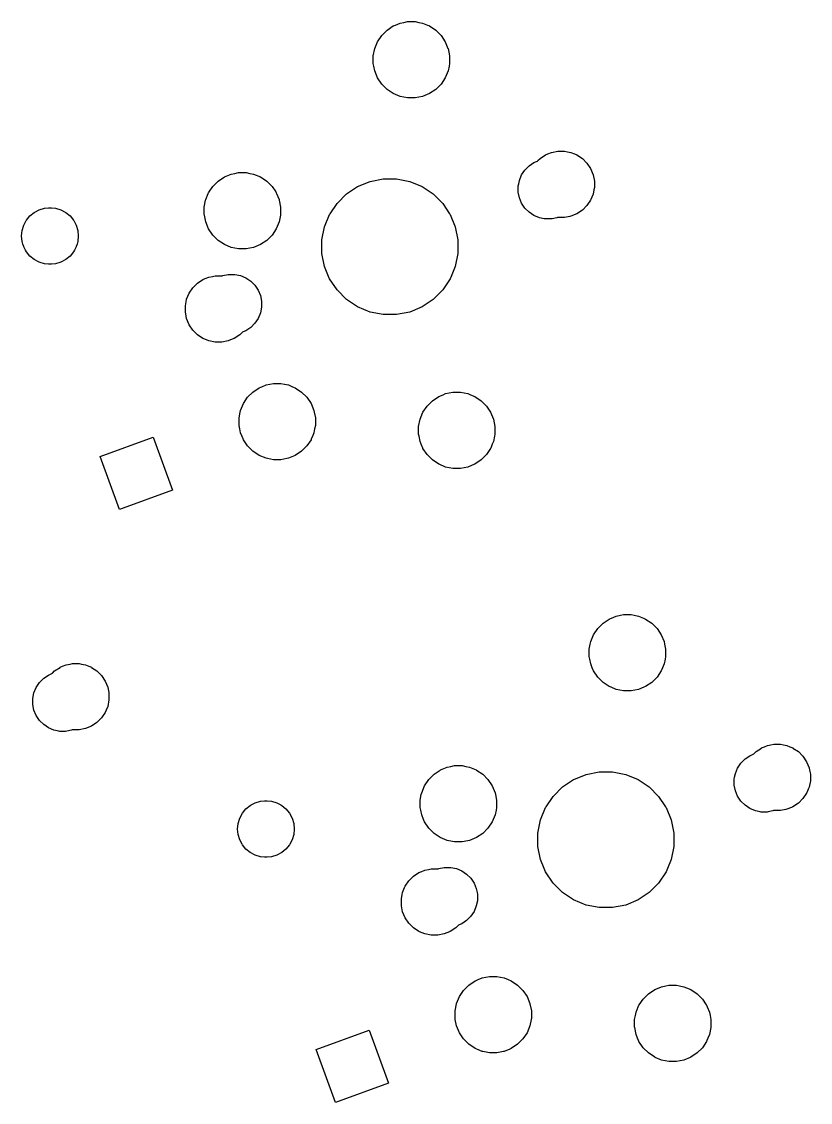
# Model space of a CAD drawing. Extents: x 74 to 361, y -185 to -87.
# Drawn here: x 323.87 to 347.66, y -123.8 to -91.18 of the extents above; entities that cross this region are included whole.
import ezdxf

# ---------------------------------------------------------------- set-up
doc = ezdxf.new("R2010")
doc.units = 0
doc.header["$MEASUREMENT"] = 0
doc.layers.add('BLACK', color=7, linetype='CONTINUOUS')

msp = doc.modelspace()

# ---------------------------------------------------------------- linework, layer by layer
at = {"layer": 'BLACK', "linetype": 'CONTINUOUS'}
for p, q in [((334.891, -91.4355), (335.079, -91.3096)), ((335.079, -91.3096), (335.103, -91.2998)), ((335.103, -91.2998), (335.14, -91.2842)), ((335.14, -91.2842), (335.288, -91.2228)), ((335.288, -91.2228), (335.4, -91.2007)), ((335.4, -91.2007), (335.511, -91.1786)), ((335.511, -91.1786), (335.738, -91.1786)), ((335.738, -91.1786), (335.849, -91.2007)), ((335.849, -91.2007), (335.96, -91.2228)), ((335.96, -91.2228), (336.108, -91.2842)), ((336.108, -91.2842), (336.146, -91.2998)), ((336.146, -91.2998), (336.169, -91.3096)), ((336.169, -91.3096), (336.358, -91.4355)), ((334.604, -91.7844), (334.73, -91.5958)), ((334.73, -91.5958), (334.891, -91.4355)), ((336.358, -91.4355), (336.518, -91.5958)), ((336.518, -91.5958), (336.644, -91.7844)), ((334.473, -92.2162), (334.517, -91.9938)), ((334.517, -91.9938), (334.52, -91.9873)), ((334.52, -91.9873), (334.604, -91.7844)), ((336.644, -91.7844), (336.728, -91.9873)), ((336.728, -91.9873), (336.731, -91.9938)), ((336.731, -91.9938), (336.775, -92.2162)), ((334.473, -92.4429), (334.473, -92.2162)), ((336.775, -92.2162), (336.775, -92.4429)), ((334.489, -92.5241), (334.473, -92.4429)), ((334.517, -92.6653), (334.489, -92.5241)), ((336.759, -92.5241), (336.731, -92.6653)), ((336.775, -92.4429), (336.759, -92.5241)), ((334.604, -92.8748), (334.517, -92.6653)), ((334.73, -93.0633), (334.604, -92.8748)), ((336.644, -92.8748), (336.518, -93.0633)), ((336.731, -92.6653), (336.644, -92.8748)), ((334.891, -93.2236), (334.73, -93.0633)), ((335.079, -93.3496), (334.891, -93.2236)), ((336.358, -93.2236), (336.169, -93.3496)), ((336.518, -93.0633), (336.358, -93.2236)), ((335.288, -93.4363), (335.079, -93.3496)), ((335.4, -93.4585), (335.288, -93.4363)), ((335.511, -93.4806), (335.4, -93.4585)), ((335.738, -93.4806), (335.511, -93.4806)), ((335.849, -93.4585), (335.738, -93.4806)), ((335.96, -93.4363), (335.849, -93.4585)), ((336.169, -93.3496), (335.96, -93.4363)), ((339.505, -95.3133), (339.669, -95.2038)), ((339.669, -95.2038), (339.674, -95.2018)), ((339.674, -95.2018), (339.741, -95.1741)), ((339.741, -95.1741), (339.851, -95.1283)), ((339.851, -95.1283), (340.045, -95.0898)), ((340.045, -95.0898), (340.242, -95.0898)), ((340.242, -95.0898), (340.338, -95.1091)), ((340.338, -95.1091), (340.435, -95.1283)), ((340.435, -95.1283), (340.546, -95.1741)), ((340.546, -95.1741), (340.613, -95.2018)), ((340.613, -95.2018), (340.617, -95.2038)), ((340.617, -95.2038), (340.781, -95.3133)), ((339.049, -95.6601), (339.174, -95.5346)), ((339.174, -95.5346), (339.322, -95.436)), ((339.322, -95.436), (339.402, -95.4027)), ((339.402, -95.4027), (339.424, -95.3911)), ((339.424, -95.3911), (339.443, -95.3756)), ((339.443, -95.3756), (339.505, -95.3133)), ((340.781, -95.3133), (340.921, -95.4527)), ((340.921, -95.4527), (341.03, -95.6167)), ((329.792, -95.9942), (329.981, -95.8682)), ((329.981, -95.8682), (330.19, -95.7814)), ((330.19, -95.7814), (330.301, -95.7593)), ((330.301, -95.7593), (330.413, -95.7372)), ((330.413, -95.7372), (330.639, -95.7372)), ((330.639, -95.7372), (330.75, -95.7593)), ((330.75, -95.7593), (330.862, -95.7814)), ((330.862, -95.7814), (331.071, -95.8682)), ((331.071, -95.8682), (331.26, -95.9942)), ((338.882, -95.9717), (338.95, -95.8077)), ((338.95, -95.8077), (339.049, -95.6601)), ((341.03, -95.6167), (341.106, -95.7988)), ((341.106, -95.7988), (341.107, -95.8077)), ((341.107, -95.8077), (341.144, -95.9922)), ((329.52, -96.3213), (329.632, -96.1545)), ((329.632, -96.1545), (329.792, -95.9942)), ((331.26, -95.9942), (331.42, -96.1545)), ((331.42, -96.1545), (331.531, -96.3213)), ((333.667, -96.3788), (334.003, -96.1544)), ((334.003, -96.1544), (334.377, -95.9998)), ((334.003, -96.1544), (334.003, -96.1544)), ((334.377, -95.9998), (334.773, -95.9209)), ((334.773, -95.9209), (335.177, -95.9209)), ((335.177, -95.9209), (335.573, -95.9998)), ((335.573, -95.9998), (335.946, -96.1544)), ((335.946, -96.1544), (335.946, -96.1544)), ((335.946, -96.1544), (336.282, -96.3788)), ((338.848, -96.1457), (338.85, -96.1351)), ((338.848, -96.3232), (338.848, -96.1457)), ((338.85, -96.1351), (338.862, -96.0742)), ((338.862, -96.0742), (338.882, -95.9717)), ((341.144, -96.1894), (341.131, -96.2556)), ((341.144, -95.9922), (341.144, -96.1894)), ((329.415, -96.5725), (329.419, -96.5525)), ((329.419, -96.5525), (329.494, -96.3714)), ((329.494, -96.3714), (329.506, -96.343)), ((329.506, -96.343), (329.52, -96.3213)), ((331.531, -96.3213), (331.546, -96.343)), ((331.546, -96.343), (331.558, -96.3714)), ((331.558, -96.3714), (331.633, -96.5525)), ((331.633, -96.5525), (331.637, -96.5725)), ((333.382, -96.6645), (333.667, -96.3788)), ((336.282, -96.3788), (336.568, -96.6645)), ((338.882, -96.4973), (338.848, -96.3232)), ((338.95, -96.6613), (338.882, -96.4973)), ((341.03, -96.565), (340.921, -96.7289)), ((341.035, -96.5525), (341.03, -96.565)), ((341.067, -96.4759), (341.035, -96.5525)), ((341.106, -96.3828), (341.067, -96.4759)), ((341.131, -96.2556), (341.106, -96.3828)), ((324.261, -96.9303), (324.394, -96.8594)), ((324.394, -96.8594), (324.554, -96.8108)), ((324.554, -96.8108), (324.679, -96.7985)), ((324.679, -96.7985), (324.763, -96.7985)), ((324.763, -96.7985), (324.888, -96.8108)), ((324.888, -96.8108), (325.048, -96.8594)), ((325.048, -96.8594), (325.181, -96.9303)), ((329.375, -96.7749), (329.415, -96.5725)), ((329.375, -97.0016), (329.375, -96.7749)), ((331.637, -96.5725), (331.677, -96.7749)), ((331.677, -96.7749), (331.677, -97.0016)), ((333.172, -96.9788), (333.382, -96.6645)), ((336.568, -96.6645), (336.778, -96.9788)), ((339.049, -96.8088), (338.95, -96.6613)), ((339.174, -96.9343), (339.049, -96.8088)), ((340.781, -96.8684), (340.617, -96.9779)), ((340.921, -96.7289), (340.781, -96.8684)), ((323.931, -97.3222), (324.005, -97.1837)), ((324.005, -97.1837), (324.01, -97.1744)), ((324.01, -97.1744), (324.117, -97.0448)), ((324.117, -97.0448), (324.246, -96.9385)), ((324.246, -96.9385), (324.261, -96.9303)), ((325.181, -96.9303), (325.196, -96.9385)), ((325.196, -96.9385), (325.326, -97.0448)), ((325.326, -97.0448), (325.432, -97.1744)), ((325.432, -97.1744), (325.437, -97.1837)), ((325.437, -97.1837), (325.511, -97.3222)), ((329.378, -97.019), (329.375, -97.0016)), ((329.419, -97.224), (329.378, -97.019)), ((331.673, -97.019), (331.633, -97.224)), ((331.677, -97.0016), (331.673, -97.019)), ((333.003, -97.3737), (333.157, -97.0004)), ((333.157, -97.0004), (333.172, -96.9788)), ((336.778, -96.9788), (336.792, -97.0004)), ((336.792, -97.0004), (336.947, -97.3737)), ((339.322, -97.0329), (339.174, -96.9343)), ((339.486, -97.1009), (339.322, -97.0329)), ((339.632, -97.13), (339.486, -97.1009)), ((339.66, -97.1355), (339.632, -97.13)), ((339.837, -97.1355), (339.66, -97.1355)), ((339.875, -97.1281), (339.837, -97.1355)), ((340.011, -97.1009), (339.875, -97.1281)), ((340.013, -97.1006), (340.011, -97.1009)), ((340.011, -97.1009), (340.011, -97.1009)), ((340.034, -97.0942), (340.013, -97.1006)), ((340.058, -97.0918), (340.034, -97.0942)), ((340.242, -97.0918), (340.058, -97.0918)), ((340.402, -97.0599), (340.242, -97.0918)), ((340.435, -97.0534), (340.402, -97.0599)), ((340.617, -96.9779), (340.435, -97.0534)), ((323.866, -97.6495), (323.883, -97.4826)), ((323.883, -97.4826), (323.931, -97.3222)), ((325.511, -97.3222), (325.56, -97.4826)), ((325.56, -97.4826), (325.576, -97.6495)), ((329.506, -97.4334), (329.419, -97.224)), ((329.632, -97.6219), (329.506, -97.4334)), ((331.546, -97.4334), (331.42, -97.6219)), ((331.633, -97.224), (331.546, -97.4334)), ((332.924, -97.7699), (333.003, -97.3737)), ((336.947, -97.3737), (337.026, -97.7699)), ((323.883, -97.8163), (323.866, -97.6495)), ((323.906, -97.8921), (323.883, -97.8163)), ((325.56, -97.8163), (325.537, -97.8921)), ((325.576, -97.6495), (325.56, -97.8163)), ((329.792, -97.7823), (329.632, -97.6219)), ((329.981, -97.9082), (329.792, -97.7823)), ((331.26, -97.7823), (331.071, -97.9082)), ((331.42, -97.6219), (331.26, -97.7823)), ((332.924, -98.1739), (332.924, -97.7699)), ((337.026, -97.7699), (337.026, -98.1739)), ((323.929, -97.9685), (323.906, -97.8921)), ((323.931, -97.9767), (323.929, -97.9685)), ((323.983, -98.0728), (323.931, -97.9767)), ((324.01, -98.1245), (323.983, -98.0728)), ((324.117, -98.2541), (324.01, -98.1245)), ((325.432, -98.1245), (325.326, -98.2541)), ((325.46, -98.0728), (325.432, -98.1245)), ((325.511, -97.9767), (325.46, -98.0728)), ((325.514, -97.9685), (325.511, -97.9767)), ((325.537, -97.8921), (325.514, -97.9685)), ((330.19, -97.995), (329.981, -97.9082)), ((330.301, -98.0171), (330.19, -97.995)), ((330.413, -98.0392), (330.301, -98.0171)), ((330.639, -98.0392), (330.413, -98.0392)), ((330.75, -98.0171), (330.639, -98.0392)), ((330.862, -97.995), (330.75, -98.0171)), ((331.071, -97.9082), (330.862, -97.995)), ((333.003, -98.5702), (332.924, -98.1739)), ((337.026, -98.1739), (336.947, -98.5702)), ((324.246, -98.3605), (324.117, -98.2541)), ((324.394, -98.4395), (324.246, -98.3605)), ((324.246, -98.3605), (324.246, -98.3605)), ((324.424, -98.4485), (324.394, -98.4395)), ((324.394, -98.4395), (324.394, -98.4395)), ((324.554, -98.4881), (324.424, -98.4485)), ((324.679, -98.5005), (324.554, -98.4881)), ((324.763, -98.5005), (324.679, -98.5005)), ((324.888, -98.4881), (324.763, -98.5005)), ((325.019, -98.4485), (324.888, -98.4881)), ((325.048, -98.4395), (325.019, -98.4485)), ((325.196, -98.3605), (325.048, -98.4395)), ((325.048, -98.4395), (325.048, -98.4395)), ((325.326, -98.2541), (325.196, -98.3605)), ((325.196, -98.3605), (325.196, -98.3605)), ((329.916, -98.8496), (329.937, -98.8433)), ((329.937, -98.8433), (329.938, -98.843)), ((329.938, -98.843), (330.101, -98.8108)), ((329.938, -98.843), (329.938, -98.843)), ((330.101, -98.8108), (330.112, -98.8084)), ((330.112, -98.8084), (330.29, -98.8084)), ((330.29, -98.8084), (330.302, -98.8108)), ((330.302, -98.8108), (330.464, -98.843)), ((330.464, -98.843), (330.628, -98.9109)), ((333.127, -98.8693), (333.003, -98.5702)), ((336.947, -98.5702), (336.823, -98.8693)), ((329.029, -99.215), (329.168, -99.0755)), ((329.168, -99.0755), (329.332, -98.966)), ((329.332, -98.966), (329.333, -98.9656)), ((329.333, -98.9656), (329.403, -98.9367)), ((329.403, -98.9367), (329.515, -98.8905)), ((329.515, -98.8905), (329.621, -98.8693)), ((329.621, -98.8693), (329.708, -98.8521)), ((329.708, -98.8521), (329.892, -98.8521)), ((329.892, -98.8521), (329.916, -98.8496)), ((330.628, -98.9109), (330.776, -99.0095)), ((330.776, -99.0095), (330.901, -99.135)), ((330.901, -99.135), (331, -99.2826)), ((333.157, -98.9435), (333.127, -98.8693)), ((333.382, -99.2794), (333.157, -98.9435)), ((336.792, -98.9435), (336.568, -99.2794)), ((336.823, -98.8693), (336.792, -98.9435)), ((328.844, -99.5611), (328.919, -99.3789)), ((328.919, -99.3789), (329.029, -99.215)), ((331, -99.2826), (331.068, -99.4466)), ((331.068, -99.4466), (331.102, -99.6207)), ((333.667, -99.5651), (333.382, -99.2794)), ((336.568, -99.2794), (336.282, -99.5651)), ((328.806, -99.7545), (328.828, -99.6403)), ((328.806, -99.9516), (328.806, -99.7545)), ((328.828, -99.6403), (328.844, -99.5611)), ((331.102, -99.7981), (331.068, -99.9722)), ((331.102, -99.6207), (331.102, -99.7981)), ((334.003, -99.7895), (333.667, -99.5651)), ((334.377, -99.9441), (334.003, -99.7895)), ((334.003, -99.7895), (334.003, -99.7895)), ((334.003, -99.7895), (334.003, -99.7895)), ((335.946, -99.7895), (335.573, -99.9441)), ((336.282, -99.5651), (335.946, -99.7895)), ((335.946, -99.7895), (335.946, -99.7895)), ((335.946, -99.7895), (335.946, -99.7895)), ((328.816, -100.004), (328.806, -99.9516)), ((328.844, -100.145), (328.816, -100.004)), ((328.919, -100.327), (328.844, -100.145)), ((331, -100.136), (330.901, -100.284)), ((331.068, -99.9722), (331, -100.136)), ((334.773, -100.023), (334.377, -99.9441)), ((335.177, -100.023), (334.773, -100.023)), ((335.573, -99.9441), (335.177, -100.023)), ((329.029, -100.491), (328.919, -100.327)), ((330.776, -100.409), (330.628, -100.508)), ((330.901, -100.284), (330.776, -100.409)), ((329.168, -100.631), (329.029, -100.491)), ((329.332, -100.74), (329.168, -100.631)), ((329.345, -100.745), (329.332, -100.74)), ((329.332, -100.74), (329.332, -100.74)), ((329.332, -100.74), (329.332, -100.74)), ((329.515, -100.816), (329.345, -100.745)), ((330.268, -100.745), (330.099, -100.816)), ((330.281, -100.74), (330.268, -100.745)), ((330.445, -100.631), (330.281, -100.74)), ((330.281, -100.74), (330.281, -100.74)), ((330.281, -100.74), (330.281, -100.74)), ((330.507, -100.568), (330.445, -100.631)), ((330.526, -100.553), (330.507, -100.568)), ((330.547, -100.541), (330.526, -100.553)), ((330.628, -100.508), (330.547, -100.541)), ((329.708, -100.854), (329.515, -100.816)), ((329.905, -100.854), (329.708, -100.854)), ((330.099, -100.816), (329.905, -100.854)), ((331.352, -102.124), (331.463, -102.102)), ((331.463, -102.102), (331.689, -102.102)), ((331.689, -102.102), (331.801, -102.124)), ((330.682, -102.519), (330.842, -102.359)), ((330.842, -102.359), (331.031, -102.233)), ((331.031, -102.233), (331.082, -102.212)), ((331.082, -102.212), (331.115, -102.198)), ((331.115, -102.198), (331.24, -102.146)), ((331.24, -102.146), (331.352, -102.124)), ((331.801, -102.124), (331.912, -102.146)), ((331.912, -102.146), (332.037, -102.198)), ((332.037, -102.198), (332.07, -102.212)), ((332.07, -102.212), (332.121, -102.233)), ((332.121, -102.233), (332.31, -102.359)), ((332.31, -102.359), (332.47, -102.519)), ((336.581, -102.441), (336.657, -102.409)), ((336.657, -102.409), (336.768, -102.387)), ((336.768, -102.387), (336.879, -102.365)), ((336.879, -102.365), (337.106, -102.365)), ((337.106, -102.365), (337.217, -102.387)), ((337.217, -102.387), (337.329, -102.409)), ((337.329, -102.409), (337.405, -102.441)), ((330.469, -102.917), (330.556, -102.708)), ((330.556, -102.708), (330.682, -102.519)), ((332.47, -102.519), (332.596, -102.708)), ((332.596, -102.708), (332.683, -102.917)), ((336.099, -102.782), (336.259, -102.622)), ((336.259, -102.622), (336.448, -102.496)), ((336.448, -102.496), (336.452, -102.494)), ((336.452, -102.494), (336.581, -102.441)), ((337.405, -102.441), (337.533, -102.494)), ((337.533, -102.494), (337.538, -102.496)), ((337.538, -102.496), (337.727, -102.622)), ((337.727, -102.622), (337.887, -102.782)), ((330.425, -103.14), (330.459, -102.969)), ((330.459, -102.969), (330.469, -102.917)), ((332.683, -102.917), (332.693, -102.969)), ((332.693, -102.969), (332.727, -103.14)), ((335.887, -103.178), (335.973, -102.971)), ((335.973, -102.971), (336.099, -102.782)), ((337.887, -102.782), (338.013, -102.971)), ((338.013, -102.971), (338.099, -103.178)), ((330.425, -103.366), (330.425, -103.14)), ((330.447, -103.474), (330.425, -103.366)), ((332.727, -103.366), (332.706, -103.474)), ((332.727, -103.14), (332.727, -103.366)), ((335.842, -103.403), (335.886, -103.18)), ((335.842, -103.629), (335.842, -103.403)), ((335.886, -103.18), (335.887, -103.178)), ((338.099, -103.178), (338.1, -103.18)), ((338.1, -103.18), (338.144, -103.403)), ((338.144, -103.403), (338.144, -103.629)), ((326.237, -104.301), (327.836, -103.719)), ((327.836, -103.719), (328.418, -105.319)), ((330.469, -103.589), (330.447, -103.474)), ((330.515, -103.699), (330.469, -103.589)), ((330.548, -103.777), (330.515, -103.699)), ((332.637, -103.699), (332.605, -103.777)), ((332.683, -103.589), (332.637, -103.699)), ((332.706, -103.474), (332.683, -103.589)), ((335.855, -103.694), (335.842, -103.629)), ((335.886, -103.852), (335.855, -103.694)), ((338.131, -103.694), (338.1, -103.852)), ((338.144, -103.629), (338.131, -103.694)), ((330.556, -103.798), (330.548, -103.777)), ((330.682, -103.987), (330.556, -103.798)), ((330.842, -104.147), (330.682, -103.987)), ((332.47, -103.987), (332.31, -104.147)), ((332.596, -103.798), (332.47, -103.987)), ((332.605, -103.777), (332.596, -103.798)), ((335.921, -103.935), (335.886, -103.852)), ((335.968, -104.051), (335.921, -103.935)), ((335.973, -104.061), (335.968, -104.051)), ((336.099, -104.25), (335.973, -104.061)), ((338.013, -104.061), (337.887, -104.25)), ((338.017, -104.051), (338.013, -104.061)), ((338.065, -103.935), (338.017, -104.051)), ((338.1, -103.852), (338.065, -103.935)), ((326.819, -105.901), (326.237, -104.301)), ((331.031, -104.273), (330.842, -104.147)), ((331.24, -104.36), (331.031, -104.273)), ((331.287, -104.369), (331.24, -104.36)), ((331.463, -104.404), (331.287, -104.369)), ((331.865, -104.369), (331.689, -104.404)), ((331.912, -104.36), (331.865, -104.369)), ((332.121, -104.273), (331.912, -104.36)), ((332.31, -104.147), (332.121, -104.273)), ((336.259, -104.41), (336.099, -104.25)), ((337.887, -104.25), (337.727, -104.41)), ((331.689, -104.404), (331.463, -104.404)), ((336.448, -104.536), (336.259, -104.41)), ((336.461, -104.542), (336.448, -104.536)), ((336.448, -104.536), (336.448, -104.536)), ((336.448, -104.536), (336.448, -104.536)), ((336.657, -104.623), (336.461, -104.542)), ((336.768, -104.645), (336.657, -104.623)), ((336.879, -104.667), (336.768, -104.645)), ((337.106, -104.667), (336.879, -104.667)), ((337.218, -104.645), (337.106, -104.667)), ((337.329, -104.623), (337.218, -104.645)), ((337.525, -104.542), (337.329, -104.623)), ((337.538, -104.536), (337.525, -104.542)), ((337.727, -104.41), (337.538, -104.536)), ((337.538, -104.536), (337.538, -104.536)), ((337.538, -104.536), (337.538, -104.536)), ((328.418, -105.319), (326.819, -105.901)), ((341.406, -109.337), (341.595, -109.211)), ((341.595, -109.211), (341.632, -109.195)), ((341.632, -109.195), (341.656, -109.185)), ((341.656, -109.185), (341.804, -109.124)), ((341.804, -109.124), (341.933, -109.098)), ((341.933, -109.098), (342.026, -109.08)), ((342.026, -109.08), (342.253, -109.08)), ((342.253, -109.08), (342.347, -109.098)), ((342.347, -109.098), (342.475, -109.124)), ((342.475, -109.124), (342.624, -109.185)), ((342.624, -109.185), (342.648, -109.195)), ((342.648, -109.195), (342.685, -109.211)), ((342.685, -109.211), (342.873, -109.337)), ((341.12, -109.686), (341.246, -109.497)), ((341.246, -109.497), (341.406, -109.337)), ((342.873, -109.337), (343.034, -109.497)), ((343.034, -109.497), (343.16, -109.686)), ((341.019, -109.968), (341.033, -109.895)), ((341.033, -109.895), (341.12, -109.686)), ((343.16, -109.686), (343.246, -109.895)), ((343.246, -109.895), (343.261, -109.968)), ((340.989, -110.117), (341.019, -109.968)), ((340.989, -110.344), (340.989, -110.117)), ((343.261, -109.968), (343.291, -110.117)), ((343.291, -110.117), (343.291, -110.344)), ((325.208, -110.594), (325.329, -110.57)), ((325.329, -110.57), (325.401, -110.556)), ((325.401, -110.556), (325.598, -110.556)), ((325.598, -110.556), (325.67, -110.57)), ((325.67, -110.57), (325.792, -110.594)), ((341.005, -110.425), (340.989, -110.344)), ((341.033, -110.566), (341.005, -110.425)), ((341.08, -110.68), (341.033, -110.566)), ((343.246, -110.566), (343.199, -110.68)), ((343.275, -110.425), (343.246, -110.566)), ((343.291, -110.344), (343.275, -110.425)), ((324.531, -111.001), (324.678, -110.902)), ((324.678, -110.902), (324.759, -110.869)), ((324.759, -110.869), (324.78, -110.857)), ((324.78, -110.857), (324.799, -110.842)), ((324.799, -110.842), (324.862, -110.779)), ((324.862, -110.779), (325.026, -110.67)), ((325.026, -110.67), (325.03, -110.668)), ((325.03, -110.668), (325.103, -110.638)), ((325.103, -110.638), (325.208, -110.594)), ((325.792, -110.594), (325.896, -110.638)), ((325.896, -110.638), (325.969, -110.668)), ((325.969, -110.668), (325.974, -110.67)), ((325.974, -110.67), (326.138, -110.779)), ((326.138, -110.779), (326.277, -110.919)), ((326.277, -110.919), (326.387, -111.083)), ((341.119, -110.775), (341.08, -110.68)), ((341.12, -110.776), (341.119, -110.775)), ((341.246, -110.964), (341.12, -110.776)), ((343.16, -110.776), (343.034, -110.964)), ((343.199, -110.68), (343.16, -110.775)), ((343.16, -110.775), (343.16, -110.776)), ((324.307, -111.274), (324.405, -111.126)), ((324.405, -111.126), (324.531, -111.001)), ((326.387, -111.083), (326.462, -111.265)), ((341.406, -111.125), (341.246, -110.964)), ((341.595, -111.251), (341.406, -111.125)), ((342.873, -111.125), (342.685, -111.251)), ((343.034, -110.964), (342.873, -111.125)), ((324.204, -111.612), (324.239, -111.438)), ((324.239, -111.438), (324.307, -111.274)), ((326.462, -111.265), (326.464, -111.274)), ((326.464, -111.274), (326.495, -111.428)), ((326.495, -111.428), (326.501, -111.458)), ((326.501, -111.458), (326.501, -111.655)), ((341.646, -111.272), (341.595, -111.251)), ((341.595, -111.251), (341.595, -111.251)), ((341.595, -111.251), (341.595, -111.251)), ((341.804, -111.337), (341.646, -111.272)), ((341.915, -111.36), (341.804, -111.337)), ((342.026, -111.382), (341.915, -111.36)), ((342.253, -111.382), (342.026, -111.382)), ((342.364, -111.36), (342.253, -111.382)), ((342.475, -111.337), (342.364, -111.36)), ((342.634, -111.272), (342.475, -111.337)), ((342.685, -111.251), (342.634, -111.272)), ((342.685, -111.251), (342.685, -111.251)), ((342.685, -111.251), (342.685, -111.251)), ((324.204, -111.789), (324.204, -111.612)), ((324.239, -111.963), (324.204, -111.789)), ((326.462, -111.849), (326.417, -111.959)), ((326.501, -111.655), (326.462, -111.849)), ((324.307, -112.127), (324.239, -111.963)), ((324.405, -112.275), (324.307, -112.127)), ((326.277, -112.195), (326.138, -112.334)), ((326.387, -112.031), (326.277, -112.195)), ((326.388, -112.029), (326.387, -112.031)), ((326.417, -111.959), (326.388, -112.029)), ((324.531, -112.4), (324.405, -112.275)), ((324.678, -112.499), (324.531, -112.4)), ((324.842, -112.567), (324.678, -112.499)), ((325.792, -112.519), (325.598, -112.558)), ((325.974, -112.444), (325.792, -112.519)), ((326.138, -112.334), (325.974, -112.444)), ((324.992, -112.597), (324.842, -112.567)), ((325.016, -112.602), (324.992, -112.597)), ((325.194, -112.602), (325.016, -112.602)), ((325.23, -112.594), (325.194, -112.602)), ((325.368, -112.567), (325.23, -112.594)), ((325.369, -112.567), (325.368, -112.567)), ((325.368, -112.567), (325.368, -112.567)), ((325.39, -112.56), (325.369, -112.567)), ((325.415, -112.558), (325.39, -112.56)), ((325.598, -112.558), (325.415, -112.558)), ((346.021, -113.214), (346.185, -113.105)), ((346.185, -113.105), (346.189, -113.103)), ((346.189, -113.103), (346.278, -113.066)), ((346.278, -113.066), (346.367, -113.029)), ((346.367, -113.029), (346.463, -113.01)), ((346.463, -113.01), (346.56, -112.991)), ((346.56, -112.991), (346.757, -112.991)), ((346.757, -112.991), (346.854, -113.01)), ((346.854, -113.01), (346.951, -113.029)), ((346.951, -113.029), (347.04, -113.066)), ((347.04, -113.066), (347.128, -113.103)), ((347.128, -113.103), (347.133, -113.105)), ((347.133, -113.105), (347.297, -113.214)), ((345.564, -113.561), (345.69, -113.436)), ((345.69, -113.436), (345.837, -113.337)), ((345.837, -113.337), (345.918, -113.304)), ((345.918, -113.304), (345.939, -113.292)), ((345.939, -113.292), (345.958, -113.277)), ((345.958, -113.277), (346.021, -113.214)), ((347.297, -113.214), (347.436, -113.354)), ((347.436, -113.354), (347.546, -113.518)), ((347.546, -113.518), (347.621, -113.7)), ((336.308, -113.895), (336.496, -113.769)), ((336.496, -113.769), (336.505, -113.766)), ((336.505, -113.766), (336.603, -113.725)), ((336.603, -113.725), (336.706, -113.683)), ((336.706, -113.683), (336.817, -113.66)), ((336.817, -113.66), (336.928, -113.638)), ((336.928, -113.638), (337.155, -113.638)), ((337.155, -113.638), (337.266, -113.66)), ((337.266, -113.66), (337.377, -113.683)), ((337.377, -113.683), (337.479, -113.725)), ((337.479, -113.725), (337.578, -113.766)), ((337.578, -113.766), (337.587, -113.769)), ((337.587, -113.769), (337.775, -113.895)), ((340.892, -113.901), (341.288, -113.822)), ((341.288, -113.822), (341.692, -113.822)), ((341.692, -113.822), (342.089, -113.901)), ((345.398, -113.873), (345.466, -113.709)), ((345.466, -113.709), (345.564, -113.561)), ((347.621, -113.7), (347.635, -113.769)), ((347.635, -113.769), (347.659, -113.891)), ((336.021, -114.244), (336.147, -114.056)), ((336.147, -114.056), (336.308, -113.895)), ((337.775, -113.895), (337.935, -114.056)), ((337.935, -114.056), (338.061, -114.244)), ((340.183, -114.28), (340.519, -114.056)), ((340.519, -114.056), (340.52, -114.055)), ((340.52, -114.055), (340.892, -113.901)), ((342.089, -113.901), (342.461, -114.055)), ((342.461, -114.055), (342.462, -114.056)), ((342.462, -114.056), (342.798, -114.28)), ((345.363, -114.045), (345.376, -113.982)), ((345.363, -114.047), (345.363, -114.045)), ((345.363, -114.224), (345.363, -114.047)), ((345.376, -113.982), (345.398, -113.873)), ((347.66, -114.091), (347.621, -114.284)), ((347.659, -113.891), (347.66, -113.893)), ((347.66, -113.893), (347.66, -114.091)), ((335.923, -114.513), (335.935, -114.454)), ((335.935, -114.454), (336.021, -114.244)), ((338.061, -114.244), (338.148, -114.454)), ((338.148, -114.454), (338.16, -114.513)), ((339.897, -114.566), (340.183, -114.28)), ((342.798, -114.28), (343.083, -114.566)), ((345.398, -114.398), (345.363, -114.224)), ((345.466, -114.562), (345.398, -114.398)), ((347.546, -114.466), (347.436, -114.63)), ((347.551, -114.454), (347.546, -114.466)), ((347.596, -114.345), (347.551, -114.454)), ((347.621, -114.284), (347.596, -114.345)), ((330.762, -114.84), (330.789, -114.825)), ((330.789, -114.825), (330.909, -114.761)), ((330.909, -114.761), (331.07, -114.712)), ((331.07, -114.712), (331.195, -114.7)), ((331.195, -114.7), (331.278, -114.7)), ((331.278, -114.7), (331.404, -114.712)), ((331.404, -114.712), (331.564, -114.761)), ((331.564, -114.761), (331.684, -114.825)), ((331.684, -114.825), (331.712, -114.84)), ((335.89, -114.676), (335.923, -114.513)), ((335.89, -114.903), (335.89, -114.676)), ((338.16, -114.513), (338.192, -114.676)), ((338.192, -114.676), (338.192, -114.903)), ((339.688, -114.879), (339.897, -114.566)), ((343.083, -114.566), (343.293, -114.879)), ((345.564, -114.71), (345.466, -114.562)), ((345.69, -114.835), (345.564, -114.71)), ((347.297, -114.769), (347.133, -114.879)), ((347.436, -114.63), (347.297, -114.769)), ((330.447, -115.223), (330.526, -115.076)), ((330.526, -115.076), (330.632, -114.946)), ((330.526, -115.076), (330.526, -115.076)), ((330.632, -114.946), (330.762, -114.84)), ((331.712, -114.84), (331.841, -114.946)), ((331.841, -114.946), (331.948, -115.076)), ((331.948, -115.076), (331.948, -115.076)), ((331.948, -115.076), (332.027, -115.223)), ((335.906, -114.981), (335.89, -114.903)), ((335.935, -115.125), (335.906, -114.981)), ((335.992, -115.264), (335.935, -115.125)), ((338.148, -115.125), (338.091, -115.264)), ((338.177, -114.981), (338.148, -115.125)), ((338.192, -114.903), (338.177, -114.981)), ((339.518, -115.275), (339.673, -114.902)), ((339.673, -114.902), (339.688, -114.879)), ((343.293, -114.879), (343.308, -114.902)), ((343.308, -114.902), (343.463, -115.275)), ((345.837, -114.934), (345.69, -114.835)), ((346.001, -115.002), (345.837, -114.934)), ((346.148, -115.031), (346.001, -115.002)), ((346.175, -115.037), (346.148, -115.031)), ((346.353, -115.037), (346.175, -115.037)), ((346.39, -115.029), (346.353, -115.037)), ((346.527, -115.002), (346.39, -115.029)), ((346.528, -115.002), (346.527, -115.002)), ((346.527, -115.002), (346.527, -115.002)), ((346.549, -114.995), (346.528, -115.002)), ((346.573, -114.993), (346.549, -114.995)), ((346.757, -114.993), (346.573, -114.993)), ((346.918, -114.961), (346.757, -114.993)), ((346.951, -114.955), (346.918, -114.961)), ((347.093, -114.896), (346.951, -114.955)), ((347.133, -114.879), (347.093, -114.896)), ((347.133, -114.879), (347.133, -114.879)), ((347.133, -114.879), (347.133, -114.879)), ((330.382, -115.551), (330.398, -115.384)), ((330.398, -115.384), (330.447, -115.223)), ((332.027, -115.223), (332.075, -115.384)), ((332.075, -115.384), (332.092, -115.551)), ((336.02, -115.331), (335.992, -115.264)), ((336.021, -115.335), (336.02, -115.331)), ((336.147, -115.523), (336.021, -115.335)), ((338.061, -115.335), (337.935, -115.523)), ((338.063, -115.331), (338.061, -115.335)), ((338.091, -115.264), (338.063, -115.331)), ((339.439, -115.671), (339.518, -115.275)), ((343.463, -115.275), (343.541, -115.671)), ((330.398, -115.717), (330.382, -115.551)), ((330.447, -115.878), (330.398, -115.717)), ((332.075, -115.717), (332.027, -115.878)), ((332.092, -115.551), (332.075, -115.717)), ((336.308, -115.683), (336.147, -115.523)), ((336.496, -115.809), (336.308, -115.683)), ((336.706, -115.896), (336.496, -115.809)), ((337.587, -115.809), (337.377, -115.896)), ((337.775, -115.683), (337.587, -115.809)), ((337.935, -115.523), (337.775, -115.683)), ((339.439, -116.075), (339.439, -115.671)), ((343.541, -115.671), (343.541, -116.075)), ((330.515, -116.005), (330.447, -115.878)), ((330.526, -116.026), (330.515, -116.005)), ((330.632, -116.155), (330.526, -116.026)), ((331.948, -116.026), (331.841, -116.155)), ((331.959, -116.005), (331.948, -116.026)), ((332.027, -115.878), (331.959, -116.005)), ((336.758, -115.907), (336.706, -115.896)), ((336.928, -115.94), (336.758, -115.907)), ((337.155, -115.94), (336.928, -115.94)), ((337.325, -115.907), (337.155, -115.94)), ((337.377, -115.896), (337.325, -115.907)), ((339.518, -116.471), (339.439, -116.075)), ((343.541, -116.075), (343.463, -116.471)), ((330.762, -116.262), (330.632, -116.155)), ((330.909, -116.341), (330.762, -116.262)), ((330.762, -116.262), (330.762, -116.262)), ((331.07, -116.389), (330.909, -116.341)), ((331.195, -116.402), (331.07, -116.389)), ((331.278, -116.402), (331.195, -116.402)), ((331.404, -116.389), (331.278, -116.402)), ((331.564, -116.341), (331.404, -116.389)), ((331.712, -116.262), (331.564, -116.341)), ((331.841, -116.155), (331.712, -116.262)), ((331.712, -116.262), (331.712, -116.262)), ((336.03, -116.792), (336.137, -116.77)), ((336.137, -116.77), (336.223, -116.753)), ((336.223, -116.753), (336.407, -116.753)), ((336.407, -116.753), (336.432, -116.751)), ((336.432, -116.751), (336.453, -116.744)), ((336.453, -116.744), (336.454, -116.744)), ((336.454, -116.744), (336.616, -116.712)), ((336.454, -116.744), (336.454, -116.744)), ((336.616, -116.712), (336.628, -116.71)), ((336.628, -116.71), (336.805, -116.71)), ((336.805, -116.71), (336.817, -116.712)), ((336.817, -116.712), (336.98, -116.744)), ((336.98, -116.744), (337.143, -116.812)), ((339.631, -116.744), (339.518, -116.471)), ((339.673, -116.845), (339.631, -116.744)), ((343.35, -116.744), (343.308, -116.845)), ((343.463, -116.471), (343.35, -116.744)), ((335.436, -117.279), (335.545, -117.116)), ((335.545, -117.116), (335.684, -116.977)), ((335.684, -116.977), (335.848, -116.867)), ((335.848, -116.867), (335.853, -116.865)), ((335.853, -116.865), (335.938, -116.83)), ((335.938, -116.83), (336.03, -116.792)), ((337.143, -116.812), (337.291, -116.911)), ((337.291, -116.911), (337.417, -117.036)), ((337.417, -117.036), (337.515, -117.184)), ((339.897, -117.181), (339.673, -116.845)), ((343.308, -116.845), (343.083, -117.181)), ((335.36, -117.462), (335.42, -117.316)), ((335.42, -117.316), (335.435, -117.28)), ((335.435, -117.28), (335.436, -117.279)), ((337.515, -117.184), (337.583, -117.348)), ((337.583, -117.348), (337.606, -117.462)), ((340.183, -117.466), (339.897, -117.181)), ((343.083, -117.181), (342.798, -117.466)), ((335.321, -117.656), (335.347, -117.523)), ((335.321, -117.853), (335.321, -117.656)), ((335.347, -117.523), (335.36, -117.462)), ((337.614, -117.72), (337.583, -117.873)), ((337.606, -117.462), (337.618, -117.522)), ((337.618, -117.699), (337.614, -117.72)), ((337.618, -117.522), (337.618, -117.699)), ((340.519, -117.691), (340.183, -117.466)), ((340.892, -117.845), (340.519, -117.691)), ((340.519, -117.691), (340.519, -117.691)), ((340.519, -117.691), (340.519, -117.691)), ((342.462, -117.691), (342.089, -117.845)), ((342.798, -117.466), (342.462, -117.691)), ((342.462, -117.691), (342.462, -117.691)), ((342.462, -117.691), (342.462, -117.691)), ((335.325, -117.871), (335.321, -117.853)), ((335.36, -118.046), (335.325, -117.871)), ((335.435, -118.228), (335.36, -118.046)), ((337.515, -118.037), (337.417, -118.185)), ((337.583, -117.873), (337.515, -118.037)), ((341.288, -117.924), (340.892, -117.845)), ((341.692, -117.924), (341.288, -117.924)), ((342.089, -117.845), (341.692, -117.924)), ((335.545, -118.392), (335.435, -118.228)), ((335.684, -118.532), (335.545, -118.392)), ((337.143, -118.409), (337.063, -118.442)), ((337.291, -118.31), (337.143, -118.409)), ((337.417, -118.185), (337.291, -118.31)), ((335.848, -118.641), (335.684, -118.532)), ((335.872, -118.651), (335.848, -118.641)), ((335.848, -118.641), (335.848, -118.641)), ((335.848, -118.641), (335.848, -118.641)), ((336.03, -118.717), (335.872, -118.651)), ((336.223, -118.755), (336.03, -118.717)), ((336.614, -118.717), (336.421, -118.755)), ((336.772, -118.651), (336.614, -118.717)), ((336.796, -118.641), (336.772, -118.651)), ((336.96, -118.532), (336.796, -118.641)), ((336.796, -118.641), (336.796, -118.641)), ((336.796, -118.641), (336.796, -118.641)), ((337.022, -118.469), (336.96, -118.532)), ((337.041, -118.454), (337.022, -118.469)), ((337.063, -118.442), (337.041, -118.454)), ((336.421, -118.755), (336.223, -118.755)), ((337.64, -120.095), (337.756, -120.047)), ((337.756, -120.047), (337.867, -120.025)), ((337.867, -120.025), (337.978, -120.003)), ((337.978, -120.003), (338.205, -120.003)), ((338.205, -120.003), (338.316, -120.025)), ((338.316, -120.025), (338.427, -120.047)), ((338.427, -120.047), (338.543, -120.095)), ((337.198, -120.42), (337.358, -120.26)), ((337.358, -120.26), (337.546, -120.134)), ((337.546, -120.134), (337.553, -120.131)), ((337.553, -120.131), (337.64, -120.095)), ((338.543, -120.095), (338.63, -120.131)), ((338.63, -120.131), (338.637, -120.134)), ((338.637, -120.134), (338.825, -120.26)), ((338.825, -120.26), (338.986, -120.42)), ((342.963, -120.397), (343.096, -120.342)), ((343.096, -120.342), (343.173, -120.31)), ((343.173, -120.31), (343.302, -120.285)), ((343.302, -120.285), (343.395, -120.266)), ((343.395, -120.266), (343.622, -120.266)), ((343.622, -120.266), (343.714, -120.285)), ((343.714, -120.285), (343.844, -120.31)), ((343.844, -120.31), (343.92, -120.342)), ((343.92, -120.342), (344.053, -120.397)), ((336.985, -120.818), (337.072, -120.609)), ((337.072, -120.609), (337.198, -120.42)), ((338.986, -120.42), (339.112, -120.609)), ((339.112, -120.609), (339.198, -120.818)), ((342.496, -120.861), (342.614, -120.684)), ((342.614, -120.684), (342.775, -120.523)), ((342.775, -120.523), (342.963, -120.397)), ((342.963, -120.397), (342.963, -120.397)), ((344.053, -120.397), (344.053, -120.397)), ((344.053, -120.397), (344.242, -120.523)), ((344.242, -120.523), (344.402, -120.684)), ((344.402, -120.684), (344.521, -120.861)), ((336.941, -121.041), (336.984, -120.825)), ((336.984, -120.825), (336.985, -120.818)), ((339.198, -120.818), (339.2, -120.825)), ((339.2, -120.825), (339.243, -121.041)), ((342.402, -121.082), (342.469, -120.918)), ((342.469, -120.918), (342.488, -120.872)), ((342.488, -120.872), (342.496, -120.861)), ((344.521, -120.861), (344.528, -120.872)), ((344.528, -120.872), (344.547, -120.918)), ((344.547, -120.918), (344.615, -121.082)), ((336.941, -121.267), (336.941, -121.041)), ((336.947, -121.302), (336.941, -121.267)), ((336.985, -121.49), (336.947, -121.302)), ((339.236, -121.302), (339.198, -121.49)), ((339.243, -121.267), (339.236, -121.302)), ((339.243, -121.041), (339.243, -121.267)), ((342.357, -121.304), (342.382, -121.18)), ((342.357, -121.531), (342.357, -121.304)), ((342.382, -121.18), (342.402, -121.082)), ((344.615, -121.082), (344.635, -121.18)), ((344.635, -121.18), (344.659, -121.304)), ((344.659, -121.304), (344.659, -121.531)), ((332.752, -122.202), (334.351, -121.62)), ((334.351, -121.62), (334.934, -123.22)), ((337.072, -121.699), (336.985, -121.49)), ((339.198, -121.49), (339.112, -121.699)), ((342.36, -121.543), (342.357, -121.531)), ((342.402, -121.753), (342.36, -121.543)), ((344.657, -121.543), (344.615, -121.753)), ((344.659, -121.531), (344.657, -121.543)), ((337.198, -121.888), (337.072, -121.699)), ((337.358, -122.048), (337.198, -121.888)), ((338.986, -121.888), (338.825, -122.048)), ((339.112, -121.699), (338.986, -121.888)), ((342.446, -121.861), (342.402, -121.753)), ((342.475, -121.931), (342.446, -121.861)), ((342.488, -121.962), (342.475, -121.931)), ((342.614, -122.151), (342.488, -121.962)), ((344.528, -121.962), (344.402, -122.151)), ((344.541, -121.931), (344.528, -121.962)), ((344.57, -121.861), (344.541, -121.931)), ((344.615, -121.753), (344.57, -121.861)), ((333.334, -123.802), (332.752, -122.202)), ((337.546, -122.174), (337.358, -122.048)), ((337.594, -122.194), (337.546, -122.174)), ((337.546, -122.174), (337.546, -122.174)), ((337.546, -122.174), (337.546, -122.174)), ((337.756, -122.261), (337.594, -122.194)), ((337.779, -122.265), (337.756, -122.261)), ((337.978, -122.305), (337.779, -122.265)), ((338.205, -122.305), (337.978, -122.305)), ((338.405, -122.265), (338.205, -122.305)), ((338.427, -122.261), (338.405, -122.265)), ((338.589, -122.194), (338.427, -122.261)), ((338.637, -122.174), (338.589, -122.194)), ((338.825, -122.048), (338.637, -122.174)), ((338.637, -122.174), (338.637, -122.174)), ((338.637, -122.174), (338.637, -122.174)), ((342.775, -122.311), (342.614, -122.151)), ((342.963, -122.437), (342.775, -122.311)), ((344.242, -122.311), (344.053, -122.437)), ((344.402, -122.151), (344.242, -122.311)), ((342.981, -122.445), (342.963, -122.437)), ((342.963, -122.437), (342.963, -122.437)), ((342.963, -122.437), (342.963, -122.437)), ((343.173, -122.524), (342.981, -122.445)), ((343.283, -122.546), (343.173, -122.524)), ((343.395, -122.568), (343.283, -122.546)), ((343.622, -122.568), (343.395, -122.568)), ((343.733, -122.546), (343.622, -122.568)), ((343.844, -122.524), (343.733, -122.546)), ((344.035, -122.445), (343.844, -122.524)), ((344.053, -122.437), (344.035, -122.445)), ((344.053, -122.437), (344.053, -122.437)), ((344.053, -122.437), (344.053, -122.437)), ((334.934, -123.22), (333.334, -123.802))]:
    msp.add_line(p, q, dxfattribs=at)

doc.saveas('drawing.dxf')
